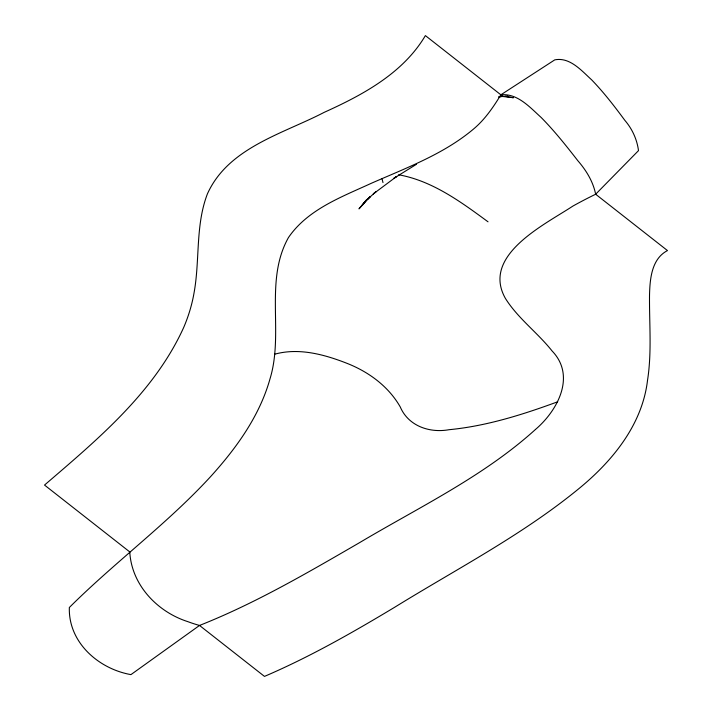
<?xml version="1.0" encoding="UTF-8"?>
<svg xmlns="http://www.w3.org/2000/svg" width="712" height="712" viewBox="0 0 712 712"><rect width="100%" height="100%" fill="white"/><g stroke="black" fill="none" stroke-linecap="round" stroke-linejoin="round"><path stroke-width="1.07" d="M366.76 199.396L362.025 205.528L365.959 200.499M364.5 202.172L358.982 208.874L370.24 196.645L367.321 199.449L376.203 191.484L373.257 193.931L396.709 176.434L393.887 178.303L416.476 164.267M535.451 429.478C557.701 410.539 576.213 375.954 552.058 350.936C537.489 332.548 517.944 318.424 505.395 298.399C481.089 255.35 544.555 224.752 572.884 206.088A328.081 240.336 -21.8 0 1 595.65 194.234L638.504 150.624C637.009 139.356 632.22 128.925 624.824 120.319C614.474 106.275 603.794 92.409 591.654 79.851C581.588 70.711 569.876 56.853 554.773 59.861L500.865 94.812C493.452 106.916 485.388 118.797 474.566 128.16C444.546 153.854 406.899 167.631 371.201 183.34C341.431 197.055 307.718 209.39 288.458 237.55C264.143 280.893 284.061 332.682 270.062 378.659C259.604 416.111 236.25 448.311 210.458 476.773C166.955 524.05 114.774 562.195 69.34 607.496C68.245 642.375 98.479 668.871 130.937 674.62L199.52 625.447C255.421 603.331 307.415 572.84 359.311 542.802C419.226 507.113 483.35 476.631 535.451 429.478M557.665 401.791C522.572 414.704 486.421 426.105 449.041 429.71C429.576 433.234 408.368 426.052 400.251 406.935C388.565 386.456 368.816 371.949 347.144 363.396C324.396 354.469 298.773 347.456 274.529 354.247M498.943 97.152L502.841 95.889L498.854 96.823L507.878 96.031M398.631 174.778C432.344 180.804 461.029 201.959 488.032 221.815M500.723 96.254L513.397 97.731L505.173 96.343M382.033 178.685L382.985 182.575M649.522 295.035C649.219 323.506 651.952 352.173 647.502 380.466C642.179 425.251 611.795 461.919 577.886 489.456C521.442 535.486 456.437 569.102 394.706 607.238C352.565 632.576 309.729 657.016 264.472 676.4L199.52 625.447A166.412 121.903 -21.8 0 1 187.843 621.656C157.227 611.839 131.587 584.97 129.771 551.933L44.527 485.068C97.633 439.411 154.273 392.463 183.785 327.262A213.947 156.729 -21.8 0 0 193.949 293.406C200.081 260.467 195.195 225.668 207.406 193.895C228.205 147.669 282.708 133.909 324.12 112.38C362.808 94.901 403.134 73.238 425.384 35.6L500.865 94.812C517.419 93.049 529.968 107.379 541.164 117.48C554.443 130.919 566.2 145.755 577.788 160.654C586.207 170.346 593.087 181.489 595.65 194.234L667.473 250.571C651.489 258.857 649.931 279.095 649.522 295.035"/></g></svg>
